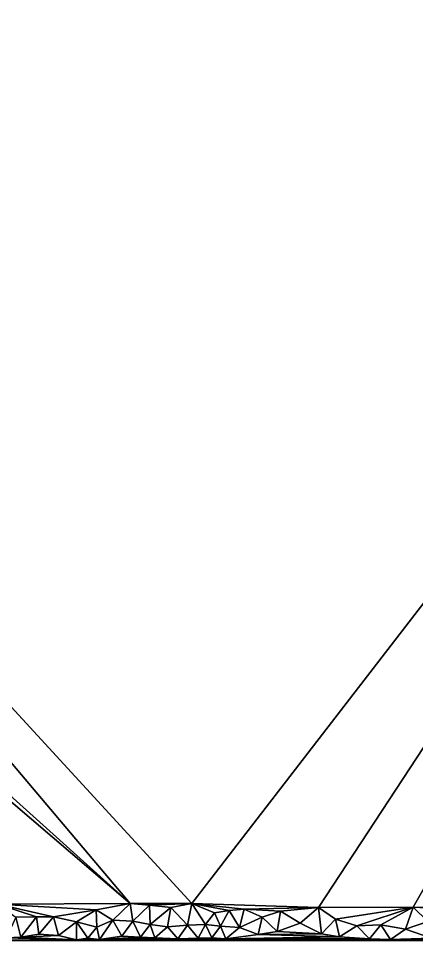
# Model space of a CAD drawing. Header units: metres. Extents: x 2.34 to 9.72, y -0.05 to 6.02.
# Drawn here: x 4.119 to 5.251, y -0.051 to 2.571 of the extents above; entities that cross this region are included whole.
import ezdxf

# ---------------------------------------------------------------- set-up
doc = ezdxf.new("R2010")
doc.units = ezdxf.units.M

msp = doc.modelspace()

# ---------------------------------------------------------------- linework, layer by layer
at = {"layer": '105', "color": 105}
msp.add_3dface([(5.2198, -0.0186), (5.1498, -0.0067), (5.1767, -0.048)], dxfattribs=at)
at = {"layer": '106', "color": 106}
msp.add_3dface([(5.2198, -0.0186), (5.1767, -0.048), (5.2935, -0.0447)], dxfattribs=at)
at = {"layer": '109', "color": 109}
msp.add_3dface([(4.6119, 0.0537), (4.4366, 0.0542), (4.4917, 0.0494)], dxfattribs=at)
at = {"layer": '110', "color": 110}
msp.add_3dface([(2.4385, 2.4184), (2.43, 1.8592), (4.4366, 0.0542)], dxfattribs=at)
at = {"layer": '111', "color": 111}
msp.add_3dface([(4.9724, 0.0431), (4.8642, 0.0321), (4.9201, -0.0018)], dxfattribs=at)
at = {"layer": '112', "color": 112}
msp.add_3dface([(4.7605, 0.0381), (4.8123, 0.0153), (4.8642, 0.0321)], dxfattribs=at)
at = {"layer": '113', "color": 113}
msp.add_3dface([(4.6119, 0.0537), (4.6761, 0.0276), (4.7179, 0.0346)], dxfattribs=at)
at = {"layer": '114', "color": 114}
msp.add_3dface([(4.7605, 0.0381), (4.7179, 0.0346), (4.7476, -0.0141)], dxfattribs=at)
at = {"layer": '115', "color": 115}
msp.add_3dface([(5.0808, -0.0092), (5.1174, -0.0462), (5.1498, -0.0067)], dxfattribs=at)
at = {"layer": '116', "color": 116}
msp.add_3dface([(5.0808, -0.0092), (5.0321, -0.0404), (5.1174, -0.0462)], dxfattribs=at)
at = {"layer": '117', "color": 117}
msp.add_3dface([(4.9806, -0.032), (4.9201, -0.0018), (4.8547, -0.0253)], dxfattribs=at)
at = {"layer": '118', "color": 118}
msp.add_3dface([(4.9806, -0.032), (4.8005, -0.0345), (5.0321, -0.0404)], dxfattribs=at)
at = {"layer": '120', "color": 120}
msp.add_3dface([(5.3272, -0.0479), (5.2935, -0.0447), (5.1767, -0.048)], dxfattribs=at)
at = {"layer": '121', "color": 121}
msp.add_3dface([(7.0339, -0.0513), (5.1767, -0.048), (4.2843, -0.0496)], dxfattribs=at)
at = {"layer": '142', "color": 142}
msp.add_3dface([(5.1498, -0.0067), (5.1174, -0.0462), (5.1767, -0.048)], dxfattribs=at)
at = {"layer": '146', "color": 146}
msp.add_3dface([(4.6119, 0.0537), (4.4917, 0.0494), (4.552, 0.0423)], dxfattribs=at)
at = {"layer": '147', "color": 147}
msp.add_3dface([(4.4366, 0.0542), (4.4438, 0.0039), (4.4917, 0.0494)], dxfattribs=at)
at = {"layer": '149', "color": 149}
msp.add_3dface([(4.4366, 0.0542), (2.43, 1.8592), (2.4331, 1.7662)], dxfattribs=at)
at = {"layer": '150', "color": 150}
msp.add_3dface([(4.8642, 0.0321), (4.8547, -0.0253), (4.9201, -0.0018)], dxfattribs=at)
at = {"layer": '151', "color": 151}
msp.add_3dface([(4.7605, 0.0381), (4.7476, -0.0141), (4.8123, 0.0153)], dxfattribs=at)
at = {"layer": '152', "color": 152}
msp.add_3dface([(4.8642, 0.0321), (4.8123, 0.0153), (4.8547, -0.0253)], dxfattribs=at)
at = {"layer": '153', "color": 153}
msp.add_3dface([(4.6119, 0.0537), (4.6508, -0.006), (4.6761, 0.0276)], dxfattribs=at)
at = {"layer": '154', "color": 154}
msp.add_3dface([(4.7179, 0.0346), (4.6761, 0.0276), (4.6934, -0.0106)], dxfattribs=at)
at = {"layer": '155', "color": 155}
msp.add_3dface([(4.7179, 0.0346), (4.6934, -0.0106), (4.7476, -0.0141)], dxfattribs=at)
at = {"layer": '156', "color": 156}
msp.add_3dface([(5.0321, -0.0404), (4.7087, -0.046), (5.1174, -0.0462)], dxfattribs=at)
at = {"layer": '157', "color": 157}
msp.add_3dface([(4.9806, -0.032), (4.8547, -0.0253), (4.8005, -0.0345)], dxfattribs=at)
at = {"layer": '158', "color": 158}
msp.add_3dface([(5.0321, -0.0404), (4.8005, -0.0345), (4.7087, -0.046)], dxfattribs=at)
at = {"layer": '161', "color": 161}
msp.add_3dface([(7.0339, -0.0513), (4.2843, -0.0496), (3.5926, -0.0513)], dxfattribs=at)
at = {"layer": '162', "color": 162}
msp.add_3dface([(5.1767, -0.048), (4.7087, -0.046), (4.2843, -0.0496)], dxfattribs=at)
at = {"layer": '18', "color": 18}
msp.add_3dface([(5.4164, 0.0405), (7.072, 3.2428), (5.2411, 0.0438)], dxfattribs=at)
at = {"layer": '186', "color": 186}
msp.add_3dface([(5.1767, -0.048), (5.1174, -0.0462), (4.7087, -0.046)], dxfattribs=at)
at = {"layer": '193', "color": 193}
msp.add_3dface([(4.6119, 0.0537), (4.552, 0.0423), (4.5996, -0.0079)], dxfattribs=at)
at = {"layer": '194', "color": 194}
msp.add_3dface([(4.4917, 0.0494), (4.4932, -0.0053), (4.552, 0.0423)], dxfattribs=at)
at = {"layer": '195', "color": 195}
msp.add_3dface([(4.4366, 0.0542), (4.3873, 0.0065), (4.4438, 0.0039)], dxfattribs=at)
at = {"layer": '196', "color": 196}
msp.add_3dface([(4.4917, 0.0494), (4.4438, 0.0039), (4.4932, -0.0053)], dxfattribs=at)
at = {"layer": '199', "color": 199}
msp.add_3dface([(4.4366, 0.0542), (2.4331, 1.7662), (4.0589, 0.052)], dxfattribs=at)
at = {"layer": '201', "color": 201}
msp.add_3dface([(4.8123, 0.0153), (4.7476, -0.0141), (4.8005, -0.0345)], dxfattribs=at)
at = {"layer": '202', "color": 202}
msp.add_3dface([(4.8123, 0.0153), (4.8005, -0.0345), (4.8547, -0.0253)], dxfattribs=at)
at = {"layer": '203', "color": 203}
msp.add_3dface([(4.6119, 0.0537), (4.5996, -0.0079), (4.6508, -0.006)], dxfattribs=at)
at = {"layer": '204', "color": 204}
msp.add_3dface([(4.6761, 0.0276), (4.6508, -0.006), (4.6934, -0.0106)], dxfattribs=at)
at = {"layer": '205', "color": 205}
msp.add_3dface([(4.7476, -0.0141), (4.6934, -0.0106), (4.7087, -0.046)], dxfattribs=at)
at = {"layer": '206', "color": 206}
msp.add_3dface([(4.8005, -0.0345), (4.7476, -0.0141), (4.7087, -0.046)], dxfattribs=at)
at = {"layer": '207', "color": 207}
msp.add_3dface([(4.2843, -0.0496), (3.6597, -0.0499), (3.5926, -0.0513)], dxfattribs=at)
at = {"layer": '208', "color": 208}
msp.add_3dface([(4.2843, -0.0496), (4.7087, -0.046), (4.3497, -0.0485)], dxfattribs=at)
at = {"layer": '251', "color": 1}
msp.add_3dface([(4.552, 0.0423), (4.5423, -0.0125), (4.5996, -0.0079)], dxfattribs=at)
at = {"layer": '252', "color": 2}
msp.add_3dface([(4.552, 0.0423), (4.4932, -0.0053), (4.5423, -0.0125)], dxfattribs=at)
at = {"layer": '253', "color": 3}
msp.add_3dface([(4.4366, 0.0542), (4.3403, 0.0365), (4.3873, 0.0065)], dxfattribs=at)
at = {"layer": '254', "color": 4}
msp.add_3dface([(4.4438, 0.0039), (4.3873, 0.0065), (4.413, -0.039)], dxfattribs=at)
at = {"layer": '255', "color": 5}
msp.add_3dface([(4.4438, 0.0039), (4.466, -0.0414), (4.4932, -0.0053)], dxfattribs=at)
at = {"layer": '26', "color": 26}
msp.add_3dface([(5.4164, 0.0405), (5.2411, 0.0438), (5.3186, 0.0397)], dxfattribs=at)
at = {"layer": '260', "color": 10}
msp.add_3dface([(4.4366, 0.0542), (4.0589, 0.052), (4.3403, 0.0365)], dxfattribs=at)
at = {"layer": '264', "color": 14}
msp.add_3dface([(4.6508, -0.006), (4.5996, -0.0079), (4.6303, -0.0449)], dxfattribs=at)
at = {"layer": '265', "color": 15}
msp.add_3dface([(4.6508, -0.006), (4.6685, -0.0434), (4.6934, -0.0106)], dxfattribs=at)
at = {"layer": '266', "color": 16}
msp.add_3dface([(4.6934, -0.0106), (4.6685, -0.0434), (4.7087, -0.046)], dxfattribs=at)
at = {"layer": '267', "color": 17}
msp.add_3dface([(4.2843, -0.0496), (4.085, -0.0436), (3.6597, -0.0499)], dxfattribs=at)
at = {"layer": '269', "color": 19}
msp.add_3dface([(4.2843, -0.0496), (4.3497, -0.0485), (4.3163, -0.0445)], dxfattribs=at)
at = {"layer": '27', "color": 27}
msp.add_3dface([(7.072, 3.2428), (4.9724, 0.0431), (5.2411, 0.0438)], dxfattribs=at)
at = {"layer": '270', "color": 20}
msp.add_3dface([(4.7087, -0.046), (4.5723, -0.0461), (4.3497, -0.0485)], dxfattribs=at)
at = {"layer": '327', "color": 77}
msp.add_3dface([(4.5996, -0.0079), (4.5423, -0.0125), (4.5723, -0.0461)], dxfattribs=at)
at = {"layer": '328', "color": 78}
msp.add_3dface([(4.4932, -0.0053), (4.5071, -0.0439), (4.5423, -0.0125)], dxfattribs=at)
at = {"layer": '329', "color": 79}
msp.add_3dface([(4.3873, 0.0065), (4.3403, 0.0365), (4.3417, -0.0129)], dxfattribs=at)
at = {"layer": '330', "color": 80}
msp.add_3dface([(4.4438, 0.0039), (4.413, -0.039), (4.466, -0.0414)], dxfattribs=at)
at = {"layer": '331', "color": 81}
msp.add_3dface([(4.3873, 0.0065), (4.3497, -0.0485), (4.413, -0.039)], dxfattribs=at)
at = {"layer": '332', "color": 82}
msp.add_3dface([(4.4932, -0.0053), (4.466, -0.0414), (4.5071, -0.0439)], dxfattribs=at)
at = {"layer": '339', "color": 89}
msp.add_3dface([(4.0589, 0.052), (4.2186, 0.0157), (4.3403, 0.0365)], dxfattribs=at)
at = {"layer": '346', "color": 96}
msp.add_3dface([(4.6508, -0.006), (4.6303, -0.0449), (4.6685, -0.0434)], dxfattribs=at)
at = {"layer": '347', "color": 97}
msp.add_3dface([(4.5996, -0.0079), (4.5723, -0.0461), (4.6303, -0.0449)], dxfattribs=at)
at = {"layer": '348', "color": 98}
msp.add_3dface([(4.7087, -0.046), (4.6685, -0.0434), (4.6303, -0.0449)], dxfattribs=at)
at = {"layer": '349', "color": 99}
msp.add_3dface([(4.2843, -0.0496), (4.1261, -0.0418), (4.085, -0.0436)], dxfattribs=at)
at = {"layer": '353', "color": 103}
msp.add_3dface([(4.2843, -0.0496), (4.3163, -0.0445), (4.2838, 0.0023)], dxfattribs=at)
at = {"layer": '354', "color": 104}
msp.add_3dface([(4.3497, -0.0485), (4.3417, -0.0129), (4.3163, -0.0445)], dxfattribs=at)
at = {"layer": '355', "color": 105}
msp.add_3dface([(4.7087, -0.046), (4.6303, -0.0449), (4.5723, -0.0461)], dxfattribs=at)
at = {"layer": '356', "color": 106}
msp.add_3dface([(4.3497, -0.0485), (4.5723, -0.0461), (4.5071, -0.0439)], dxfattribs=at)
at = {"layer": '39', "color": 39}
msp.add_3dface([(5.2411, 0.0438), (5.2831, 0.0026), (5.3186, 0.0397)], dxfattribs=at)
at = {"layer": '40', "color": 40}
msp.add_3dface([(7.072, 3.2428), (4.6119, 0.0537), (4.9724, 0.0431)], dxfattribs=at)
at = {"layer": '407', "color": 157}
msp.add_3dface([(4.5423, -0.0125), (4.5071, -0.0439), (4.5723, -0.0461)], dxfattribs=at)
at = {"layer": '408', "color": 158}
msp.add_3dface([(4.3873, 0.0065), (4.3417, -0.0129), (4.3497, -0.0485)], dxfattribs=at)
at = {"layer": '409', "color": 159}
msp.add_3dface([(4.3403, 0.0365), (4.2838, 0.0023), (4.3417, -0.0129)], dxfattribs=at)
at = {"layer": '41', "color": 41}
msp.add_3dface([(5.2411, 0.0438), (4.9724, 0.0431), (5.0205, 0.0093)], dxfattribs=at)
at = {"layer": '410', "color": 160}
msp.add_3dface([(4.413, -0.039), (4.3497, -0.0485), (4.466, -0.0414)], dxfattribs=at)
at = {"layer": '411', "color": 161}
msp.add_3dface([(4.466, -0.0414), (4.3497, -0.0485), (4.5071, -0.0439)], dxfattribs=at)
at = {"layer": '419', "color": 169}
msp.add_3dface([(4.0589, 0.052), (4.1698, 0.0164), (4.2186, 0.0157)], dxfattribs=at)
at = {"layer": '420', "color": 170}
msp.add_3dface([(4.3403, 0.0365), (4.2186, 0.0157), (4.2838, 0.0023)], dxfattribs=at)
at = {"layer": '429', "color": 179}
msp.add_3dface([(4.2843, -0.0496), (4.2327, -0.037), (4.1261, -0.0418)], dxfattribs=at)
at = {"layer": '430', "color": 180}
msp.add_3dface([(4.085, -0.0436), (4.1261, -0.0418), (4.1116, 0.0156)], dxfattribs=at)
at = {"layer": '437', "color": 187}
msp.add_3dface([(4.2843, -0.0496), (4.2838, 0.0023), (4.2327, -0.037)], dxfattribs=at)
at = {"layer": '438', "color": 188}
msp.add_3dface([(4.3163, -0.0445), (4.3417, -0.0129), (4.2838, 0.0023)], dxfattribs=at)
at = {"layer": '496', "color": 246}
msp.add_3dface([(4.0589, 0.052), (4.1116, 0.0156), (4.1698, 0.0164)], dxfattribs=at)
at = {"layer": '497', "color": 247}
msp.add_3dface([(4.2186, 0.0157), (4.1698, 0.0164), (4.1767, -0.0334)], dxfattribs=at)
at = {"layer": '498', "color": 248}
msp.add_3dface([(4.2186, 0.0157), (4.2327, -0.037), (4.2838, 0.0023)], dxfattribs=at)
at = {"layer": '510', "color": 10}
msp.add_3dface([(4.1261, -0.0418), (4.2327, -0.037), (4.1767, -0.0334)], dxfattribs=at)
at = {"layer": '512', "color": 12}
msp.add_3dface([(4.1261, -0.0418), (4.1698, 0.0164), (4.1116, 0.0156)], dxfattribs=at)
at = {"layer": '55', "color": 55}
msp.add_3dface([(5.2411, 0.0438), (5.2198, -0.0186), (5.2831, 0.0026)], dxfattribs=at)
at = {"layer": '57', "color": 57}
msp.add_3dface([(7.072, 3.2428), (2.4385, 2.4184), (4.6119, 0.0537)], dxfattribs=at)
at = {"layer": '58', "color": 58}
msp.add_3dface([(4.9724, 0.0431), (4.6119, 0.0537), (4.7605, 0.0381)], dxfattribs=at)
at = {"layer": '586', "color": 86}
msp.add_3dface([(4.2186, 0.0157), (4.1767, -0.0334), (4.2327, -0.037)], dxfattribs=at)
at = {"layer": '587', "color": 87}
msp.add_3dface([(4.1698, 0.0164), (4.1261, -0.0418), (4.1767, -0.0334)], dxfattribs=at)
at = {"layer": '59', "color": 59}
msp.add_3dface([(5.2411, 0.0438), (5.0205, 0.0093), (5.0808, -0.0092)], dxfattribs=at)
at = {"layer": '60', "color": 60}
msp.add_3dface([(4.9724, 0.0431), (4.9806, -0.032), (5.0205, 0.0093)], dxfattribs=at)
at = {"layer": '75', "color": 75}
msp.add_3dface([(5.2411, 0.0438), (5.1498, -0.0067), (5.2198, -0.0186)], dxfattribs=at)
at = {"layer": '76', "color": 76}
msp.add_3dface([(5.2831, 0.0026), (5.2198, -0.0186), (5.2935, -0.0447)], dxfattribs=at)
at = {"layer": '78', "color": 78}
msp.add_3dface([(7.072, 3.2428), (2.4393, 2.6169), (2.4385, 2.4184)], dxfattribs=at)
at = {"layer": '79', "color": 79}
msp.add_3dface([(4.6119, 0.0537), (2.4385, 2.4184), (4.4366, 0.0542)], dxfattribs=at)
at = {"layer": '80', "color": 80}
msp.add_3dface([(4.9724, 0.0431), (4.7605, 0.0381), (4.8642, 0.0321)], dxfattribs=at)
at = {"layer": '81', "color": 81}
msp.add_3dface([(4.6119, 0.0537), (4.7179, 0.0346), (4.7605, 0.0381)], dxfattribs=at)
at = {"layer": '82', "color": 82}
msp.add_3dface([(5.2411, 0.0438), (5.0808, -0.0092), (5.1498, -0.0067)], dxfattribs=at)
at = {"layer": '83', "color": 83}
msp.add_3dface([(5.0205, 0.0093), (5.0321, -0.0404), (5.0808, -0.0092)], dxfattribs=at)
at = {"layer": '84', "color": 84}
msp.add_3dface([(4.9724, 0.0431), (4.9201, -0.0018), (4.9806, -0.032)], dxfattribs=at)
at = {"layer": '85', "color": 85}
msp.add_3dface([(5.0205, 0.0093), (4.9806, -0.032), (5.0321, -0.0404)], dxfattribs=at)
at = {"layer": '87', "color": 87}
msp.add_3dface([(5.3272, -0.0479), (5.1767, -0.048), (7.0339, -0.0513)], dxfattribs=at)

doc.saveas('drawing.dxf')
